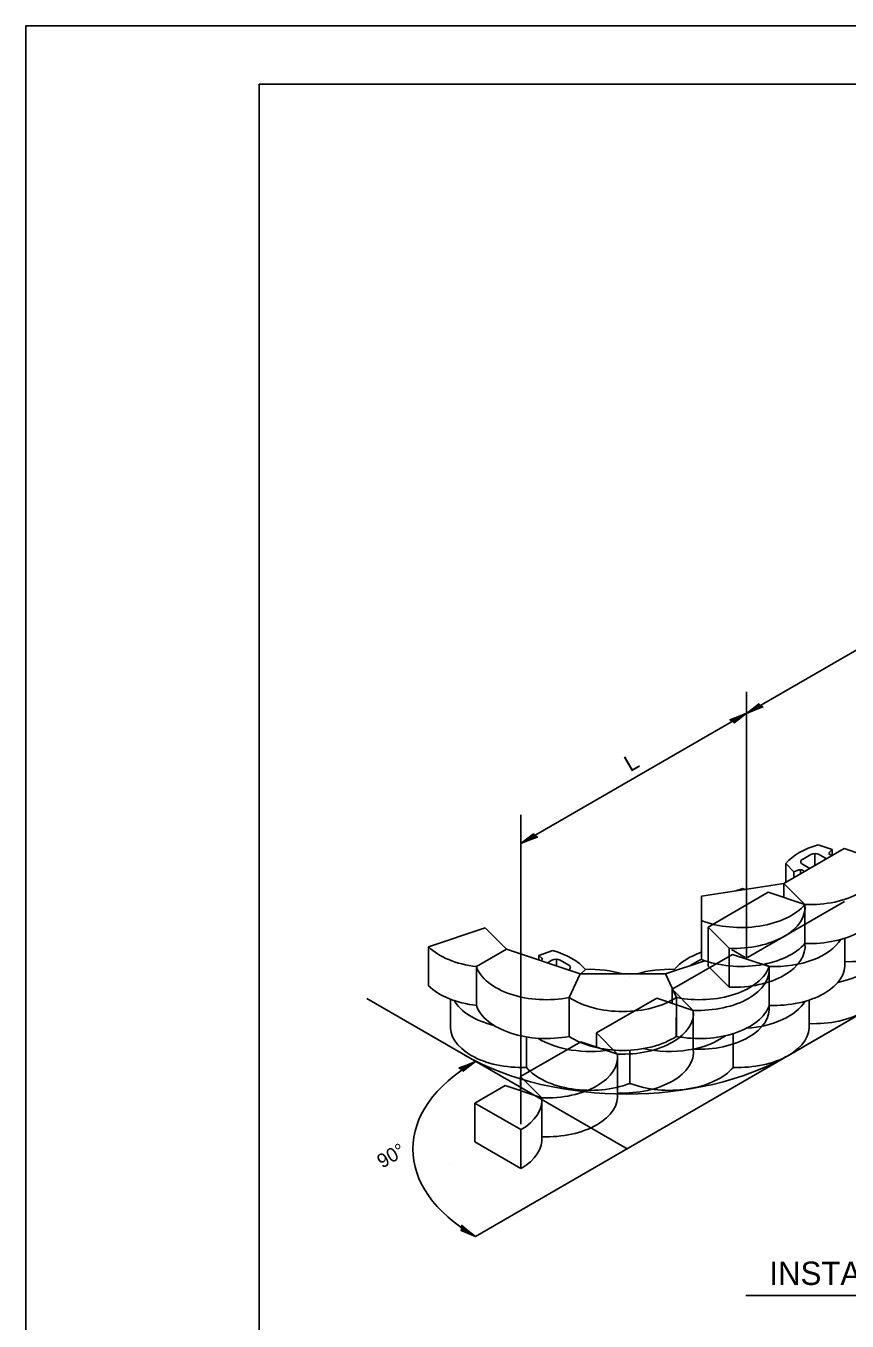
# Model space of a CAD drawing. Extents: x 0 to 2.83, y 0 to 1.83.
# Drawn here: x 0 to 0.587, y 0.908 to 1.833 of the extents above; entities that cross this region are included whole.
import ezdxf

# ---------------------------------------------------------------- set-up
doc = ezdxf.new("R2010")
doc.units = 0
for name, color, linetype in [('RD_Pr_Roadway_Dimensions', 7, 'Continuous'), ('RD_Pr_Roadway_Notes', 7, 'Continuous'), ('SH_General_Details', 7, 'Continuous'), ('SH_Printer_Plotting_Border', 7, 'Continuous')]:
    doc.layers.add(name, color=color, linetype=linetype)

msp = doc.modelspace()

# ---------------------------------------------------------------- linework, layer by layer
at = {"layer": 'RD_Pr_Roadway_Dimensions'}
for p, q in [((0.51481, 1.34218), (0.67436, 1.4343)), ((0.51481, 1.16722), (0.51481, 1.35755)), ((0.35373, 1.24918), (0.51481, 1.34222)), ((0.35373, 1.04872), (0.35373, 1.26964))]:
    msp.add_line(p, q, dxfattribs=at)
for points in [[(0.50479, 1.33663), (0.50598, 1.33533), (0.50981, 1.3384), (0.51481, 1.34222), (0.50859, 1.33968), (0.50302, 1.33765), (0.50479, 1.33663), (0.5058, 1.3359), (0.51118, 1.34013), (0.50412, 1.33756), (0.50579, 1.33684), (0.50839, 1.33857), (0.50557, 1.33746)], [(0.52484, 1.34777), (0.52365, 1.34906), (0.51981, 1.346), (0.51481, 1.34218), (0.52104, 1.34472), (0.52661, 1.34675), (0.52484, 1.34777), (0.52383, 1.3485), (0.51845, 1.34427), (0.52551, 1.34684), (0.52384, 1.34756), (0.52124, 1.34583), (0.52406, 1.34694)], [(0.36375, 1.25477), (0.36256, 1.25606), (0.35873, 1.253), (0.35373, 1.24918), (0.35996, 1.25172), (0.36553, 1.25375), (0.36375, 1.25477), (0.36274, 1.2555), (0.35737, 1.25127), (0.36443, 1.25384), (0.36275, 1.25456), (0.36016, 1.25283), (0.36298, 1.25394)], [(0.31124, 1.08785), (0.31243, 1.08656), (0.31626, 1.08962), (0.32126, 1.09344), (0.31504, 1.0909), (0.30947, 1.08887), (0.31124, 1.08785), (0.31225, 1.08713), (0.31763, 1.09136), (0.31057, 1.08878), (0.31224, 1.08806), (0.31484, 1.08979), (0.31202, 1.08869)], [(0.31141, 0.97433), (0.31089, 0.97265), (0.31546, 0.97086), (0.32126, 0.96844), (0.31595, 0.97257), (0.31141, 0.97637), (0.31141, 0.97433), (0.31129, 0.97309), (0.31764, 0.97055), (0.31188, 0.97538), (0.3121, 0.97357), (0.31489, 0.97218), (0.31252, 0.97407)]]:
    msp.add_lwpolyline(points, dxfattribs=at)
msp.add_ellipse((0.42952, 1.03094), major_axis=(-0.15309, 0), ratio=0.57735, start_param=5.497787, end_param=7.068583, dxfattribs=at)
at = {"layer": 'RD_Pr_Roadway_Notes'}
msp.add_line((0.51448, 0.92634), (1.10706, 0.92634), dxfattribs=at)
at = {"layer": 'SH_General_Details'}
for p, q in [((-0.00001, 1.83333), (-0.00001, 0)), ((2.83333, 1.83333), (-0.00001, 1.83333)), ((1.14994, 1.44785), (0.32127, 0.96843)), ((0.54481, 1.0978), (0.92348, 1.31685)), ((0.58461, 1.2456), (0.54152, 1.22072)), ((0.56086, 1.24143), (0.55477, 1.23789)), ((0.56369, 1.24201), (0.56369, 1.23351)), ((0.56611, 1.24826), (0.57615, 1.24489)), ((0.57202, 1.23835), (0.56677, 1.24139)), ((0.57615, 1.24489), (0.57402, 1.24285)), ((0.57577, 1.24051), (0.57436, 1.2413)), ((0.57615, 1.24489), (0.57615, 1.24026)), ((0.57615, 1.24489), (0.57615, 1.24489)), ((0.58461, 1.2456), (0.61077, 1.23685)), ((0.54286, 1.23489), (0.54869, 1.22905)), ((0.54286, 1.23489), (0.54286, 1.22147)), ((0.56006, 1.23143), (0.55477, 1.23447)), ((0.54869, 1.22905), (0.55227, 1.2303)), ((0.54869, 1.22905), (0.54869, 1.22485)), ((0.55348, 1.23035), (0.55348, 1.22764)), ((0.55631, 1.22926), (0.5549, 1.2301)), ((0.54144, 1.22072), (0.48261, 1.2116)), ((0.53044, 1.21435), (0.48736, 1.18947)), ((0.51202, 1.21697), (0.51369, 1.21643)), ((0.53044, 1.21435), (0.55661, 1.2056)), ((0.54144, 1.22072), (0.55661, 1.2056)), ((0.55661, 1.2056), (0.54152, 1.22072)), ((0.54152, 1.22072), (0.54152, 1.21064)), ((0.48265, 1.19418), (0.48261, 1.2116)), ((0.51565, 1.1678), (0.58477, 1.20768)), ((0.55661, 1.1778), (0.55661, 1.2056)), ((0.55661, 1.2056), (0.55661, 1.2056)), ((0.55661, 1.2056), (0.55661, 1.1778)), ((0.55661, 1.2056), (0.55661, 1.2056)), ((0.55661, 1.1778), (0.55661, 1.2056)), ((0.48265, 1.19418), (0.48265, 1.19418)), ((0.48265, 1.19414), (0.48265, 1.16635)), ((0.32802, 1.18885), (0.28765, 1.17543)), ((0.34327, 1.17364), (0.32802, 1.18885)), ((0.50244, 1.17435), (0.48736, 1.18947)), ((0.48736, 1.18947), (0.48736, 1.16168)), ((0.52411, 1.19018), (0.52411, 1.19018)), ((0.28765, 1.17543), (0.28765, 1.17543)), ((0.28769, 1.17543), (0.28769, 1.14764)), ((0.48265, 1.16639), (0.48261, 1.1838)), ((0.54186, 1.18289), (0.54186, 1.18289)), ((0.55661, 1.1778), (0.55661, 1.1778)), ((0.55661, 1.1778), (0.55661, 1.1778)), ((0.58511, 1.18155), (0.58511, 1.16485)), ((0.3219, 1.1613), (0.34327, 1.17368)), ((0.34327, 1.17364), (0.3219, 1.1613)), ((0.39606, 1.15605), (0.34327, 1.17368)), ((0.37656, 1.17268), (0.36652, 1.1693)), ((0.36652, 1.1693), (0.36652, 1.1693)), ((0.36652, 1.1693), (0.36861, 1.16726)), ((0.36652, 1.1693), (0.36652, 1.16593)), ((0.37656, 1.17268), (0.37656, 1.17268)), ((0.37902, 1.1663), (0.37902, 1.16176)), ((0.39002, 1.16705), (0.39002, 1.16705)), ((0.50486, 1.17001), (0.46177, 1.14514)), ((0.47298, 1.1671), (0.47298, 1.1671)), ((0.48265, 1.16639), (0.48265, 1.16639)), ((0.50244, 1.17435), (0.50244, 1.17435)), ((0.50244, 1.14655), (0.50244, 1.17435)), ((0.50411, 1.17339), (0.51394, 1.16772)), ((0.50486, 1.17001), (0.53102, 1.16126)), ((0.3219, 1.1613), (0.3219, 1.1613)), ((0.3219, 1.1613), (0.3219, 1.13351)), ((0.36781, 1.16547), (0.36823, 1.16572)), ((0.37261, 1.16389), (0.37586, 1.16576)), ((0.38786, 1.1623), (0.38177, 1.16585)), ((0.38477, 1.16405), (0.38477, 1.16405)), ((0.38769, 1.15885), (0.38777, 1.15889)), ((0.39973, 1.1593), (0.39644, 1.15605)), ((0.39977, 1.1593), (0.39656, 1.15605)), ((0.39973, 1.1593), (0.39973, 1.1593)), ((0.39977, 1.1593), (0.39977, 1.1593)), ((0.41636, 1.1583), (0.41636, 1.1583)), ((0.44673, 1.1583), (0.44673, 1.1583)), ((0.48515, 1.16543), (0.45694, 1.15605)), ((0.46323, 1.1593), (0.46323, 1.1593)), ((0.46323, 1.1593), (0.46411, 1.15843)), ((0.46327, 1.1593), (0.46327, 1.1593)), ((0.46327, 1.1593), (0.46411, 1.15843)), ((0.48123, 1.16585), (0.47515, 1.1623)), ((0.47815, 1.16405), (0.47815, 1.16405)), ((0.48406, 1.1658), (0.48406, 1.1651)), ((0.50244, 1.14655), (0.48736, 1.16168)), ((0.52411, 1.16239), (0.52411, 1.16239)), ((0.53102, 1.16126), (0.5279, 1.16305)), ((0.53102, 1.16126), (0.53102, 1.13355)), ((0.53102, 1.16126), (0.53102, 1.16126)), ((0.53102, 1.13347), (0.53102, 1.16126)), ((0.28765, 1.14764), (0.28765, 1.14764)), ((0.38819, 1.13922), (0.39598, 1.15605)), ((0.39606, 1.15605), (0.38819, 1.13922)), ((0.39386, 1.15347), (0.39386, 1.15347)), ((0.4569, 1.15605), (0.39598, 1.15605)), ((0.43148, 1.15439), (0.43148, 1.15439)), ((0.4569, 1.15605), (0.46473, 1.13922)), ((0.46473, 1.13922), (0.45694, 1.15605)), ((0.53098, 1.15464), (0.53098, 1.13355)), ((0.54186, 1.1551), (0.54186, 1.1551)), ((0.42948, 1.03105), (0.24356, 1.13844)), ((0.34636, 1.1416), (0.34636, 1.1416)), ((0.38819, 1.13922), (0.38819, 1.13922)), ((0.38819, 1.13922), (0.38819, 1.11143)), ((0.45069, 1.13876), (0.40761, 1.11389)), ((0.45069, 1.13876), (0.47686, 1.13001)), ((0.47686, 1.13001), (0.46177, 1.14514)), ((0.46177, 1.14514), (0.46177, 1.13505)), ((0.46473, 1.13922), (0.46469, 1.11143)), ((0.46473, 1.13922), (0.46473, 1.13922)), ((0.46477, 1.13922), (0.46477, 1.11143)), ((0.50244, 1.14655), (0.50244, 1.14655)), ((0.50656, 1.14155), (0.50656, 1.14155)), ((0.51627, 1.13855), (0.51627, 1.13855)), ((0.30344, 1.13793), (0.30344, 1.12055)), ((0.3219, 1.13351), (0.3219, 1.13351)), ((0.42644, 1.12918), (0.42644, 1.12918)), ((0.47686, 1.13001), (0.47686, 1.13001)), ((0.47686, 1.10222), (0.47686, 1.13001)), ((0.53102, 1.13355), (0.53102, 1.13355)), ((0.53102, 1.13347), (0.53102, 1.13347)), ((0.55952, 1.13735), (0.55952, 1.12055)), ((0.55956, 1.13735), (0.55956, 1.12055)), ((0.30344, 1.12055), (0.30344, 1.12055)), ((0.31815, 1.12543), (0.31815, 1.12543)), ((0.55956, 1.12055), (0.55956, 1.12055)), ((0.34636, 1.1138), (0.34636, 1.1138)), ((0.35756, 1.11101), (0.35756, 1.08926)), ((0.38819, 1.11143), (0.38819, 1.11143)), ((0.42269, 1.09876), (0.40761, 1.11389)), ((0.40761, 1.11389), (0.40761, 1.1038)), ((0.46473, 1.11143), (0.46473, 1.11143)), ((0.50544, 1.11339), (0.50544, 1.08926)), ((0.50656, 1.11376), (0.50656, 1.11376)), ((0.51627, 1.11076), (0.51627, 1.11076)), ((0.39652, 1.10751), (0.35344, 1.08264)), ((0.39652, 1.10751), (0.42269, 1.09876)), ((0.42644, 1.10139), (0.42644, 1.10139)), ((0.43152, 1.10151), (0.43152, 1.07785)), ((0.46211, 1.1073), (0.46211, 1.1073)), ((0.47306, 1.10168), (0.47306, 1.10168)), ((0.47686, 1.10222), (0.47686, 1.10222)), ((0.31819, 1.0978), (0.31819, 1.0978)), ((0.42269, 1.09876), (0.42269, 1.09876)), ((0.42269, 1.07097), (0.42269, 1.09876)), ((0.46052, 1.10072), (0.46052, 1.10072)), ((0.54481, 1.0978), (0.54481, 1.0978)), ((0.36852, 1.06751), (0.35344, 1.08264)), ((0.35344, 1.08264), (0.35344, 1.07255)), ((0.35756, 1.08926), (0.35756, 1.08926)), ((0.43152, 1.08764), (0.43152, 1.08764)), ((0.43152, 1.08764), (0.43152, 1.07785)), ((0.43156, 1.08764), (0.43156, 1.08764)), ((0.43156, 1.08764), (0.43156, 1.07789)), ((0.50548, 1.08926), (0.50548, 1.08926)), ((0.34236, 1.07626), (0.32081, 1.0638)), ((0.34236, 1.07626), (0.36852, 1.06751)), ((0.39002, 1.0738), (0.39002, 1.0738)), ((0.40794, 1.07605), (0.40794, 1.07605)), ((0.43152, 1.07785), (0.43152, 1.07785)), ((0.43156, 1.07789), (0.43156, 1.07789)), ((0.46211, 1.07951), (0.46211, 1.07951)), ((0.47306, 1.07389), (0.47306, 1.07389)), ((0.36852, 1.06751), (0.36852, 1.06751)), ((0.36852, 1.03972), (0.36852, 1.06751)), ((0.42269, 1.07097), (0.42269, 1.07097)), ((0.32081, 1.0638), (0.35373, 1.0448)), ((0.32081, 1.0638), (0.32081, 1.03601)), ((0.40794, 1.04826), (0.40794, 1.04826)), ((0.35373, 1.01701), (0.35373, 1.0448)), ((0.36852, 1.03972), (0.36852, 1.03972)), ((0.32081, 1.03601), (0.35373, 1.01701)), ((0.30281, 1.01972), (0.30281, 1.01972))]:
    msp.add_line(p, q, dxfattribs=at)
msp.add_lwpolyline([(0.16666, 1.79167), (2.79166, 1.79167), (2.79166, 0.04167), (0.16666, 0.04167)], close=True, dxfattribs=at)
for centre, major_axis, start_param, end_param in [((0.58849, 1.22193), (-0.05083, 0), 5.168761, 5.826491), ((0.5638, 1.23966), (-0.00423, 0), 3.926991, 5.497787), ((0.57589, 1.24219), (0.00212, 0), 2.616797, 3.926991), ((0.55778, 1.23619), (0.00423, 0), 2.356194, 3.926991), ((0.56005, 1.23488), (-0.05083, 0), 1.504075, 3.209007), ((0.55338, 1.22923), (-0.00212, 0), 3.926991, 5.241636), ((0.53441, 1.19064), (-0.05083, 0), 5.168644, 5.278912), ((0.51094, 1.21852), (-0.05083, 0), 0.980476, 2.685408), ((0.50588, 1.20363), (-0.05083, 0), 1.504075, 3.209007), ((0.56005, 1.20709), (-0.05083, 0), 1.504075, 3.209007), ((0.58847, 1.19413), (-0.05083, 0), 1.503942, 3.209007), ((0.3317, 1.1901), (-0.05083, 0), 0.523876, 1.376411), ((0.51094, 1.19073), (-0.05083, 0), 0.980548, 2.687133), ((0.50588, 1.17584), (-0.05083, 0), 1.504075, 3.209007), ((0.53439, 1.19063), (-0.05083, 0), 1.503712, 2.795507), ((0.36675, 1.16661), (0.00212, 0), 5.497787, 6.812432), ((0.37881, 1.16407), (-0.00423, 0), 3.926991, 5.497787), ((0.35411, 1.14634), (-0.05083, 0), 3.597964, 4.255694), ((0.50887, 1.14635), (-0.05083, 0), 5.254357, 5.826131), ((0.48417, 1.16408), (-0.00423, 0), 5.081314, 5.496407), ((0.56293, 1.17763), (-0.05083, 0), 1.915484, 2.79887), ((0.37175, 1.16699), (-0.05083, 0), 0.195078, 1.90001), ((0.38482, 1.16059), (-0.00423, 0), 2.356194, 3.926991), ((0.40319, 1.12998), (-0.05083, 0), 4.23614, 4.779617), ((0.45983, 1.13001), (-0.05083, 0), 4.645447, 5.190798), ((0.48118, 1.16698), (-0.05083, 0), 1.242041, 2.944854), ((0.47816, 1.1606), (0.00423, 0), 2.354652, 2.557913), ((0.4803, 1.1593), (-0.05083, 0), 1.504075, 3.209007), ((0.53439, 1.16284), (-0.05083, 0), 1.503942, 3.209007), ((0.3317, 1.16231), (-0.05083, 0), 0.523876, 1.376411), ((0.56297, 1.14984), (-0.05083, 0), 1.503942, 3.209007), ((0.42643, 1.15852), (-0.05083, 0), 0.718677, 2.423609), ((0.3541, 1.14635), (-0.05083, 0), 0.323575, 1.172796), ((0.37175, 1.1392), (-0.05083, 0), 0.195078, 1.90001), ((0.42613, 1.12805), (-0.05083, 0), 1.504075, 3.209007), ((0.48118, 1.13919), (-0.05083, 0), 1.242276, 2.947208), ((0.4803, 1.13151), (-0.05083, 0), 1.504075, 3.209007), ((0.50885, 1.14634), (-0.05083, 0), 1.688386, 2.79887), ((0.3541, 1.11856), (-0.05083, 0), 6.216331, 7.921396), ((0.50885, 1.11855), (-0.05083, 0), 1.503942, 3.209007), ((0.42643, 1.13073), (-0.05083, 0), 0.718677, 2.423609), ((0.45981, 1.13001), (-0.05083, 0), 1.198198, 2.476163), ((0.40317, 1.12998), (-0.05083, 0), 0.746432, 1.857506), ((0.42613, 1.10026), (-0.05083, 0), 1.504075, 3.209007), ((0.42935, 1.16449), (0.1633, 0), 3.926991, 5.497787), ((0.37196, 1.0968), (-0.05083, 0), 1.504075, 3.209007), ((0.40317, 1.10219), (-0.05083, 0), 0.456744, 2.161809), ((0.45981, 1.10221), (-0.05083, 0), 0.980343, 2.685408), ((0.3178, 1.06555), (-0.05083, 0), 2.356304, 3.209007), ((0.37196, 1.06901), (-0.05083, 0), 1.504075, 3.209007), ((0.3178, 1.03776), (-0.05083, 0), 2.356304, 3.209007)]:
    msp.add_ellipse(centre, major_axis=major_axis, ratio=0.57735, start_param=start_param, end_param=end_param, dxfattribs=at)
at = {"layer": 'SH_Printer_Plotting_Border'}
msp.add_lwpolyline([(-0.00001, 0), (2.83333, 0), (2.83333, 1.83333), (-0.00001, 1.83333)], close=True, dxfattribs=at)

# ---------------------------------------------------------------- texts
at = {"layer": 'RD_Pr_Roadway_Dimensions'}
for s, height, rotation, p in [('L', 0.01167, 30.01071, (0.43177, 1.30003)), ('90°', 0.010009, 30.12839, (0.25456, 1.01687))]:
    msp.add_text(s, height=height, rotation=rotation, dxfattribs=at).set_placement(p)
at = {"layer": 'RD_Pr_Roadway_Notes'}
msp.add_text('INSTALLATION OF COURSES IN RUNNING BOND', height=0.0166667, dxfattribs=at).set_placement((0.53119, 0.93384))

doc.saveas('drawing.dxf')
